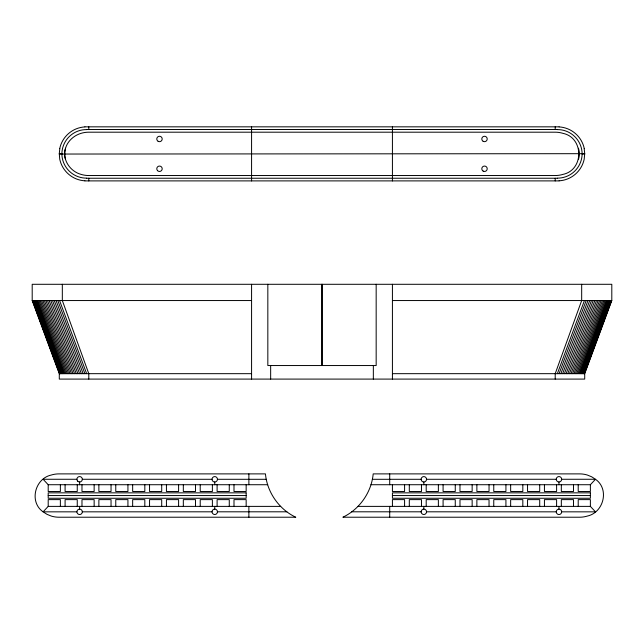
<?xml version="1.0" encoding="UTF-8"?>
<svg xmlns="http://www.w3.org/2000/svg" width="644" height="644" viewBox="0 0 644 644"><rect width="100%" height="100%" fill="white"/><g stroke="black" fill="none" stroke-linecap="round" stroke-linejoin="round"><path stroke-width="0.97" d="M84.911 180.819A27.306 27.306 0 0 1 59.739 159.173L59.288 153.683L59.803 148.571M584.197 148.571L584.712 153.683L584.197 159.157A27.306 27.306 0 0 1 559.089 180.819M65.519 148.257C61.888 159.487 70.132 171.465 81.047 174.379A26.557 26.557 0 0 0 88.791 175.53L555.209 175.53A26.557 26.557 0 0 0 562.953 174.387C584.019 170.04 584.028 137.687 562.953 133.348A26.557 26.557 0 0 0 555.209 132.197L88.791 132.197A26.557 26.557 0 0 0 81.047 133.348C73.915 135.473 67.652 141.012 65.519 148.257A19.666 19.666 0 0 0 65.519 159.471M557.35 373.673L584.43 300.547M559.097 373.673L586.177 300.547M560.876 373.673L587.964 300.547M562.647 373.673L589.727 300.547M564.394 373.673L591.474 300.547M566.108 373.673L593.188 300.547M567.783 373.673L594.871 300.547M569.417 373.673L596.505 300.547M571.003 373.673L598.083 300.547M572.524 373.673L599.604 300.547M573.981 373.673L601.069 300.547M575.366 373.673L602.454 300.547M576.678 373.673L603.766 300.547M577.909 373.673L604.99 300.547M579.045 373.673L606.133 300.547M580.091 373.673L607.179 300.547M581.041 373.673L608.129 300.547M581.886 373.673L608.974 300.547M582.627 373.673L609.715 300.547M583.263 373.673L610.351 300.547M583.786 373.673L610.874 300.547M584.197 373.673L611.277 300.547M584.494 373.673L611.583 300.547M584.712 373.673L611.8 300.547L611.8 284.294L32.2 284.294L32.2 300.547L59.288 373.673L59.288 379.091L584.712 379.091L584.712 373.673L392.421 373.673M60.367 506.385L60.367 499.615L48.203 499.615L48.203 506.385L43.116 511.843C28.924 502.054 34.873 478.54 51.254 475.039A26.557 26.557 0 0 1 58.998 473.887L265.441 473.887C267.139 492.298 279.037 509.315 295.757 517.221L58.998 517.221A26.557 26.557 0 0 1 51.254 516.069L46.956 514.315L43.116 511.843L76.91 511.835M578.215 484.723L578.215 491.493L590.379 491.493L590.379 484.723L595.475 479.265C609.667 489.046 603.71 512.568 587.328 516.069A26.557 26.557 0 0 1 579.584 517.221L342.874 517.221C359.585 509.315 371.491 492.298 373.19 473.887L579.584 473.887A26.557 26.557 0 0 1 587.328 475.031L591.635 476.785L595.475 479.265L561.673 479.273A2.705 2.705 0 0 1 557.607 481.615A2.705 2.705 0 0 1 557.607 476.922A2.705 2.705 0 0 1 561.673 479.273M59.288 154.045L584.712 153.683M84.903 126.836L559.097 126.836M559.097 180.892L84.903 180.892M86.699 129.484L557.302 129.484M86.699 178.243L557.302 178.243M32.2 300.547L251.579 300.547M392.421 300.547L611.8 300.547M59.288 373.673L251.579 373.673M76.91 479.273L43.116 479.265L48.203 484.723L48.203 491.493L60.367 491.493L60.367 484.723M82.327 479.273L212.037 479.297M556.255 479.273L426.545 479.297A2.705 2.705 0 0 1 422.488 481.64A2.705 2.705 0 0 1 422.488 476.946A2.705 2.705 0 0 1 426.545 479.297M217.455 479.297A2.705 2.705 0 0 1 213.389 481.64A2.705 2.705 0 0 1 213.389 476.946A2.705 2.705 0 0 1 217.455 479.297L266.286 479.305M372.345 479.305L421.128 479.297M48.203 484.723L267.695 484.723M370.936 484.723L590.379 484.723M48.203 495.55L246.161 495.55M392.421 495.55L590.379 495.55M48.203 506.385L280.655 506.385M357.975 506.385L590.379 506.385L595.475 511.843L561.673 511.835A2.705 2.705 0 0 0 557.607 509.493A2.705 2.705 0 0 0 557.607 514.186A2.705 2.705 0 0 0 561.673 511.835M82.327 511.835A2.705 2.705 0 0 0 78.262 509.493A2.705 2.705 0 0 0 78.262 514.186A2.705 2.705 0 0 0 82.327 511.835L212.037 511.811M217.455 511.811A2.705 2.705 0 0 0 213.389 509.468A2.705 2.705 0 0 0 213.389 514.154A2.705 2.705 0 0 0 217.455 511.811L286.886 511.803M351.745 511.803L421.128 511.811M426.545 511.811A2.705 2.705 0 0 1 422.488 514.154A2.705 2.705 0 0 1 422.488 509.468A2.705 2.705 0 0 1 426.545 511.811L556.255 511.835M582.015 153.868L584.712 154.045M59.288 153.683L61.985 153.868M59.57 300.547L86.65 373.673M57.823 300.547L84.903 373.673M56.036 300.547L83.124 373.673M54.273 300.547L81.353 373.673M52.526 300.547L79.606 373.673M50.812 300.547L77.892 373.673M49.129 300.547L76.217 373.673M47.495 300.547L74.583 373.673M45.917 300.547L72.997 373.673M44.396 300.547L71.476 373.673M42.931 300.547L70.019 373.673M41.546 300.547L68.634 373.673M40.234 300.547L67.322 373.673M39.01 300.547L66.091 373.673M37.867 300.547L64.955 373.673M36.821 300.547L63.909 373.673M35.871 300.547L62.959 373.673M35.026 300.547L62.114 373.673M34.285 300.547L61.373 373.673M33.649 300.547L60.737 373.673M33.126 300.547L60.214 373.673M32.723 300.547L59.803 373.673M32.417 300.547L59.506 373.673M590.379 506.385L590.379 499.615L578.215 499.615L578.215 506.385M581.677 284.294L581.677 300.547L555.209 373.673L555.209 379.091M573.49 484.723L573.49 491.493L561.327 491.493L561.327 484.723M573.49 506.385L573.49 499.615L561.327 499.615L561.327 506.385M558.96 481.978L558.96 484.723M558.96 506.385L558.96 509.13M556.601 484.723L556.601 491.493L544.438 491.493L544.438 484.723M556.601 506.385L556.601 499.615L544.438 499.615L544.438 506.385M555.209 126.779L555.209 129.484M555.209 178.243L555.209 180.948M539.712 484.723L539.712 491.493L527.541 491.493L527.541 484.723M539.712 506.385L539.712 499.615L527.541 499.615L527.541 506.385M522.823 484.723L522.823 491.493L510.652 491.493L510.652 484.723M522.823 506.385L522.823 499.615L510.652 499.615L510.652 506.385M505.926 484.723L505.926 491.493L493.763 491.493L493.763 484.723M505.926 506.385L505.926 499.615L493.763 499.615L493.763 506.385M489.038 484.723L489.038 491.493L476.874 491.493L476.874 484.723M489.038 506.385L489.038 499.615L476.874 499.615L476.874 506.385M472.149 484.723L472.149 491.493L459.985 491.493L459.985 484.723M472.149 506.385L472.149 499.615L459.985 499.615L459.985 506.385M455.26 484.723L455.26 491.493L443.088 491.493L443.088 484.723M455.26 506.385L455.26 499.615L443.088 499.615L443.088 506.385M438.371 484.723L438.371 491.493L426.199 491.493L426.199 484.723M438.371 506.385L438.371 499.615L426.199 499.615L426.199 506.385M423.841 482.002L423.841 484.723M423.841 506.385L423.841 509.098M421.474 484.723L421.474 491.493L409.31 491.493L409.31 484.723M421.474 506.385L421.474 499.615L409.31 499.615L409.31 506.385M404.585 484.723L404.585 491.493L392.421 491.493L392.421 484.723M404.585 506.385L404.585 499.615L392.421 499.615L392.421 506.385M392.421 126.779L392.421 180.948M392.421 284.294L392.421 379.091M389.709 473.887L389.709 484.723M389.709 506.385L389.709 517.221M376.168 284.294L376.168 365.542L267.832 365.542L267.832 284.294M373.343 365.542L373.343 379.091M322.121 284.294L322.121 365.542M321.879 284.294L321.879 365.542M270.657 365.542L270.657 379.091M251.579 126.779L251.579 180.948M251.579 284.294L251.579 379.091M248.874 473.887L248.874 484.723M248.874 506.385L248.874 517.221M246.161 484.723L246.161 491.493L233.997 491.493L233.997 484.723M246.161 506.385L246.161 499.615L233.997 499.615L233.997 506.385M229.272 484.723L229.272 491.493L217.108 491.493L217.108 484.723M229.272 506.385L229.272 499.615L217.108 499.615L217.108 506.385M214.742 482.002L214.742 484.723M214.742 506.385L214.742 509.098M212.383 484.723L212.383 491.493L200.22 491.493L200.22 484.723M212.383 506.385L212.383 499.615L200.22 499.615L200.22 506.385M195.494 484.723L195.494 491.493L183.323 491.493L183.323 484.723M195.494 506.385L195.494 499.615L183.323 499.615L183.323 506.385M178.597 484.723L178.597 491.493L166.434 491.493L166.434 484.723M178.597 506.385L178.597 499.615L166.434 499.615L166.434 506.385M161.708 484.723L161.708 491.493L149.545 491.493L149.545 484.723M161.708 506.385L161.708 499.615L149.545 499.615L149.545 506.385M144.82 484.723L144.82 491.493L132.656 491.493L132.656 484.723M144.82 506.385L144.82 499.615L132.656 499.615L132.656 506.385M127.931 484.723L127.931 491.493L115.767 491.493L115.767 484.723M127.931 506.385L127.931 499.615L115.767 499.615L115.767 506.385M111.042 484.723L111.042 491.493L98.87 491.493L98.87 484.723M111.042 506.385L111.042 499.615L98.87 499.615L98.87 506.385M94.145 484.723L94.145 491.493L81.981 491.493L81.981 484.723M94.145 506.385L94.145 499.615L81.981 499.615L81.981 506.385M88.791 126.779L88.791 129.484M88.791 178.243L88.791 180.948M88.791 379.091L88.791 373.673L62.323 300.547L62.323 284.294M79.623 481.978L79.623 484.723M79.623 506.385L79.623 509.13M77.256 484.723L77.256 491.493L65.092 491.493L65.092 484.723M77.256 506.385L77.256 499.615L65.092 499.615L65.092 506.385M86.699 129.589A24.569 24.569 0 0 0 61.872 153.86A24.569 24.569 0 0 0 86.699 178.138M578.481 148.217A19.666 19.666 0 0 1 578.481 159.471M557.302 129.589A24.569 24.569 0 0 1 582.128 153.86A24.569 24.569 0 0 1 557.302 178.138M59.739 148.555A27.306 27.306 0 0 1 84.911 126.908M559.089 126.908A27.306 27.306 0 0 1 584.261 148.555M246.161 492.845L48.203 492.845L48.203 498.263L246.161 498.263L246.161 492.845M590.379 492.845L392.421 492.845L392.421 498.263L590.379 498.263L590.379 492.845M157.579 170.676A2.705 2.705 0 0 0 162.111 169.461A2.705 2.705 0 0 0 158.794 166.144A2.705 2.705 0 0 0 157.579 170.676M158.134 141.31A2.705 2.705 0 0 0 162.199 138.967A2.705 2.705 0 0 0 158.134 136.625A2.705 2.705 0 0 0 158.134 141.31M483.153 171.103A2.705 2.705 0 0 0 487.218 168.76A2.705 2.705 0 0 0 483.153 166.418A2.705 2.705 0 0 0 483.153 171.103M483.153 141.31A2.705 2.705 0 0 0 487.218 138.967A2.705 2.705 0 0 0 483.153 136.625A2.705 2.705 0 0 0 483.153 141.31M77.707 481.181A2.705 2.705 0 0 0 82.239 479.973A2.705 2.705 0 0 0 78.922 476.657A2.705 2.705 0 0 0 77.707 481.181"/></g></svg>
